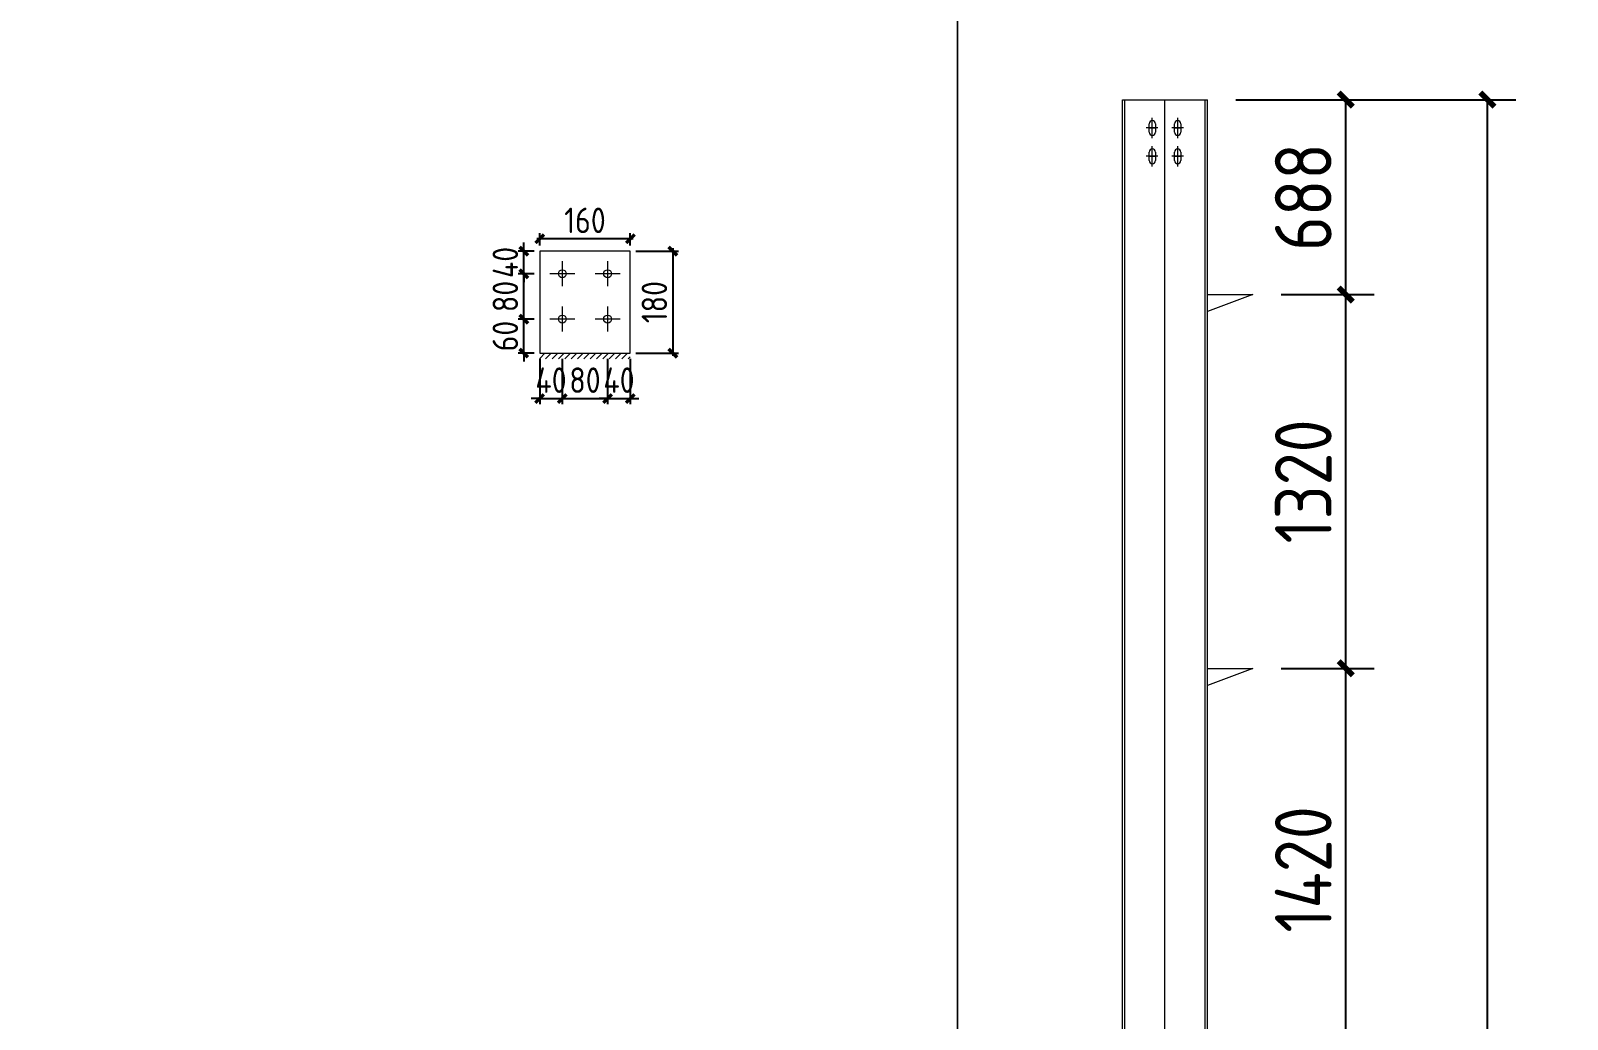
# Model space of a CAD drawing. Extents: x 485428 to 797698, y 56414 to 211814.
# Drawn here: x 690266 to 695691, y 118470 to 121961 of the extents above; entities that cross this region are included whole.
import ezdxf

# ---------------------------------------------------------------- set-up
doc = ezdxf.new("R2010")
doc.units = 0
doc.header["$LTSCALE"] = 1000
doc.header["$MEASUREMENT"] = 0
doc.styles.get("Standard").update_dxf_attribs({"font": 'gbenor.shx', "bigfont": 'gbcbig.shx'})
doc.dimstyles.get("Standard").update_dxf_attribs({"dimscale": 100, "dimtxt": 2, "dimasz": 0.4, "dimexe": 0.5, "dimexo": 1, "dimgap": 0.5, "dimtad": 1, "dimdec": 0, "dimzin": 0, "dimdsep": 46, "dimtxsty": 'Standard', "dimblk": 'ARCHTICK', "dimcen": 0.09, "dimadec": 0, "dimazin": 0, "dimtfac": 1, "dimtdec": 0, "dimtix": 1, "dimtmove": 2, "dimatfit": 3, "dimfxl": 1, "dimtolj": 1, "dimtzin": 0, "dimarcsym": 0})

# ---------------------------------------------------------------- blocks, each defined once
blk = doc.blocks.new('_ArchTick')
at = {"color": 0, "linetype": 'ByBlock', "const_width": 0.4}
blk.add_lwpolyline([(-0.5, -0.5), (0.5, 0.5)], dxfattribs=at)
blk = doc.blocks.new('*D956')
at = {"color": 3, "lineweight": -2}
for p, q in [((692063.1, 120802.5), (692063.1, 120641.9)), ((692143.1, 120802.5), (692143.1, 120641.9)), ((692063.1, 120661.9), (692033.1, 120661.9)), ((692063.1, 120661.9), (692143.1, 120661.9)), ((692143.1, 120661.9), (692173.1, 120661.9))]:
    blk.add_line(p, q, dxfattribs=at)
at = {"layer": 'Defpoints', "color": 0}
for p in [(692063.1, 120822.5), (692143.1, 120822.5), (692143.1, 120661.9)]:
    blk.add_point(p, dxfattribs=at)
at = {"color": 3, "lineweight": -2, "xscale": 30, "yscale": 30, "zscale": 30}
blk.add_blockref('_ArchTick', (692063.1, 120661.9), dxfattribs=at)
at = {"color": 3, "lineweight": -2, "xscale": 30, "yscale": 30, "zscale": 30, "rotation": 180}
blk.add_blockref('_ArchTick', (692143.1, 120661.9), dxfattribs=at)
at = {"color": 0, "lineweight": 15, "insert": (692103.1, 120726.9), "char_height": 90, "attachment_point": 5}
blk.add_mtext('\\A1;40', dxfattribs=at)
blk = doc.blocks.new('*D951')
at = {"color": 3, "lineweight": -2}
for p, q in [((692143.1, 120802.5), (692143.1, 120641.9)), ((692303.1, 120802.5), (692303.1, 120641.9)), ((692133.1, 120661.9), (692313.1, 120661.9))]:
    blk.add_line(p, q, dxfattribs=at)
at = {"layer": 'Defpoints', "color": 0}
for p in [(692143.1, 120822.5), (692303.1, 120822.5), (692303.1, 120661.9)]:
    blk.add_point(p, dxfattribs=at)
at = {"color": 3, "lineweight": -2, "xscale": 30, "yscale": 30, "zscale": 30, "rotation": 180}
blk.add_blockref('_ArchTick', (692143.1, 120661.9), dxfattribs=at)
at = {"color": 3, "lineweight": -2, "xscale": 30, "yscale": 30, "zscale": 30}
blk.add_blockref('_ArchTick', (692303.1, 120661.9), dxfattribs=at)
at = {"color": 0, "lineweight": 15, "insert": (692223.1, 120726.9), "char_height": 90, "attachment_point": 5}
blk.add_mtext('\\A1;80', dxfattribs=at)
blk = doc.blocks.new('*D952')
at = {"color": 3, "lineweight": -2}
for p, q in [((692303.1, 120802.5), (692303.1, 120641.9)), ((692383.1, 120802.5), (692383.1, 120641.9)), ((692303.1, 120661.9), (692273.1, 120661.9)), ((692303.1, 120661.9), (692383.1, 120661.9)), ((692383.1, 120661.9), (692413.1, 120661.9))]:
    blk.add_line(p, q, dxfattribs=at)
at = {"layer": 'Defpoints', "color": 0}
for p in [(692303.1, 120822.5), (692383.1, 120822.5), (692383.1, 120661.9)]:
    blk.add_point(p, dxfattribs=at)
at = {"color": 3, "lineweight": -2, "xscale": 30, "yscale": 30, "zscale": 30}
blk.add_blockref('_ArchTick', (692303.1, 120661.9), dxfattribs=at)
at = {"color": 3, "lineweight": -2, "xscale": 30, "yscale": 30, "zscale": 30, "rotation": 180}
blk.add_blockref('_ArchTick', (692383.1, 120661.9), dxfattribs=at)
at = {"color": 0, "lineweight": 15, "insert": (692343.1, 120726.9), "char_height": 90, "attachment_point": 5}
blk.add_mtext('\\A1;40', dxfattribs=at)
blk = doc.blocks.new('*D953')
at = {"color": 3, "lineweight": -2}
for p, q in [((692006.9, 120942.5), (692006.9, 120972.5)), ((692043.1, 120942.5), (691986.9, 120942.5)), ((692006.9, 120822.5), (692006.9, 120942.5)), ((692043.1, 120822.5), (691986.9, 120822.5)), ((692006.9, 120822.5), (692006.9, 120792.5))]:
    blk.add_line(p, q, dxfattribs=at)
at = {"layer": 'Defpoints', "color": 0}
for p in [(692006.9, 120942.5), (692063.1, 120942.5), (692063.1, 120822.5)]:
    blk.add_point(p, dxfattribs=at)
at = {"color": 3, "lineweight": -2, "xscale": 30, "yscale": 30, "zscale": 30}
for p, rotation in [((692006.9, 120942.5), 270), ((692006.9, 120822.5), 90)]:
    blk.add_blockref('_ArchTick', p, dxfattribs=dict(at, rotation=rotation))
at = {"color": 0, "lineweight": 15, "insert": (691941.9, 120882.5), "char_height": 90, "attachment_point": 5, "rotation": 90}
blk.add_mtext('\\A1;60', dxfattribs=at)
blk = doc.blocks.new('*D954')
at = {"color": 3, "lineweight": -2}
for p, q in [((692043.1, 121102.5), (691986.9, 121102.5)), ((692006.9, 120932.5), (692006.9, 121112.5)), ((692043.1, 120942.5), (691986.9, 120942.5))]:
    blk.add_line(p, q, dxfattribs=at)
at = {"layer": 'Defpoints', "color": 0}
for p in [(692006.9, 121102.5), (692063.1, 121102.5), (692063.1, 120942.5)]:
    blk.add_point(p, dxfattribs=at)
at = {"color": 3, "lineweight": -2, "xscale": 30, "yscale": 30, "zscale": 30}
for p, rotation in [((692006.9, 121102.5), 90), ((692006.9, 120942.5), 270)]:
    blk.add_blockref('_ArchTick', p, dxfattribs=dict(at, rotation=rotation))
at = {"color": 0, "lineweight": 15, "insert": (691941.9, 121022.5), "char_height": 90, "attachment_point": 5, "rotation": 90}
blk.add_mtext('\\A1;80', dxfattribs=at)
blk = doc.blocks.new('*D957')
at = {"color": 3, "lineweight": -2}
for p, q in [((692006.9, 121182.5), (692006.9, 121212.5)), ((692043.1, 121182.5), (691986.9, 121182.5)), ((692006.9, 121102.5), (692006.9, 121182.5)), ((692043.1, 121102.5), (691986.9, 121102.5)), ((692006.9, 121102.5), (692006.9, 121072.5))]:
    blk.add_line(p, q, dxfattribs=at)
at = {"layer": 'Defpoints', "color": 0}
for p in [(692006.9, 121182.5), (692063.1, 121182.5), (692063.1, 121102.5)]:
    blk.add_point(p, dxfattribs=at)
at = {"color": 3, "lineweight": -2, "xscale": 30, "yscale": 30, "zscale": 30}
for p, rotation in [((692006.9, 121182.5), 270), ((692006.9, 121102.5), 90)]:
    blk.add_blockref('_ArchTick', p, dxfattribs=dict(at, rotation=rotation))
at = {"color": 0, "lineweight": 15, "insert": (691941.9, 121142.5), "char_height": 90, "attachment_point": 5, "rotation": 90}
blk.add_mtext('\\A1;40', dxfattribs=at)
blk = doc.blocks.new('*D958')
at = {"color": 3, "lineweight": -2}
for p, q in [((692063.1, 121202.5), (692063.1, 121246.1)), ((692383.1, 121202.5), (692383.1, 121246.1)), ((692393.1, 121226.1), (692053.1, 121226.1))]:
    blk.add_line(p, q, dxfattribs=at)
at = {"layer": 'Defpoints', "color": 0}
for p in [(692063.1, 121226.1), (692063.1, 121182.5), (692383.1, 121182.5)]:
    blk.add_point(p, dxfattribs=at)
at = {"color": 3, "lineweight": -2, "xscale": 30, "yscale": 30, "zscale": 30, "rotation": 180}
blk.add_blockref('_ArchTick', (692063.1, 121226.1), dxfattribs=at)
at = {"color": 3, "lineweight": -2, "xscale": 30, "yscale": 30, "zscale": 30}
blk.add_blockref('_ArchTick', (692383.1, 121226.1), dxfattribs=at)
at = {"color": 0, "lineweight": 15, "insert": (692223.1, 121291.1), "char_height": 90, "attachment_point": 5}
blk.add_mtext('\\A1;160', dxfattribs=at)
blk = doc.blocks.new('*D955')
at = {"color": 3, "lineweight": -2}
for p, q in [((692533.1, 121192.5), (692533.1, 120812.5)), ((692403.1, 121182.5), (692553.1, 121182.5)), ((692403.1, 120822.5), (692553.1, 120822.5))]:
    blk.add_line(p, q, dxfattribs=at)
at = {"layer": 'Defpoints', "color": 0}
for p in [(692383.1, 121182.5), (692383.1, 120822.5), (692533.1, 120822.5)]:
    blk.add_point(p, dxfattribs=at)
at = {"color": 3, "lineweight": -2, "xscale": 30, "yscale": 30, "zscale": 30}
for p, rotation in [((692533.1, 121182.5), 90), ((692533.1, 120822.5), 270)]:
    blk.add_blockref('_ArchTick', p, dxfattribs=dict(at, rotation=rotation))
at = {"color": 0, "lineweight": 15, "insert": (692468.1, 121002.5), "char_height": 90, "attachment_point": 5, "rotation": 90}
blk.add_mtext('\\A1;180', dxfattribs=at)
blk = doc.blocks.new('*D1099')
at = {"color": 3, "lineweight": -2}
for p, q in [((694680.7, 119709.3), (695009.1, 119709.3)), ((694909.1, 118289.3), (694909.1, 119709.3)), ((694680.7, 118289.3), (695009.1, 118289.3))]:
    blk.add_line(p, q, dxfattribs=at)
at = {"layer": 'Defpoints', "color": 0}
for p in [(694580.7, 119709.3), (694909.1, 119709.3), (694580.7, 118289.3)]:
    blk.add_point(p, dxfattribs=at)
at = {"color": 3, "lineweight": -2, "xscale": 50, "yscale": 50, "zscale": 50}
for p, rotation in [((694909.1, 119709.3), 90), ((694909.1, 118289.3), 270)]:
    blk.add_blockref('_ArchTick', p, dxfattribs=dict(at, rotation=rotation))
at = {"color": 0, "lineweight": 15, "insert": (694759.1, 118999.3), "char_height": 200, "attachment_point": 5, "rotation": 90}
blk.add_mtext('\\A1;1420', dxfattribs=at)
blk = doc.blocks.new('*D1100')
at = {"color": 3, "lineweight": -2}
for p, q in [((694680.7, 121029.3), (695009.1, 121029.3)), ((694909.1, 119709.3), (694909.1, 121029.3)), ((694680.7, 119709.3), (695009.1, 119709.3))]:
    blk.add_line(p, q, dxfattribs=at)
at = {"layer": 'Defpoints', "color": 0}
for p in [(694580.7, 121029.3), (694909.1, 121029.3), (694580.7, 119709.3)]:
    blk.add_point(p, dxfattribs=at)
at = {"color": 3, "lineweight": -2, "xscale": 50, "yscale": 50, "zscale": 50}
for p, rotation in [((694909.1, 121029.3), 90), ((694909.1, 119709.3), 270)]:
    blk.add_blockref('_ArchTick', p, dxfattribs=dict(at, rotation=rotation))
at = {"color": 0, "lineweight": 15, "insert": (694759.1, 120369.3), "char_height": 200, "attachment_point": 5, "rotation": 90}
blk.add_mtext('\\A1;1320', dxfattribs=at)
blk = doc.blocks.new('*D1080')
at = {"color": 3, "lineweight": -2}
for p, q in [((694520.7, 121717.3), (695509.1, 121717.3)), ((695409.1, 111109.3), (695409.1, 121717.3)), ((694540.7, 111109.3), (695509.1, 111109.3))]:
    blk.add_line(p, q, dxfattribs=at)
at = {"layer": 'Defpoints', "color": 0}
for p in [(694420.7, 121717.3), (695409.1, 121717.3), (694440.7, 111109.3)]:
    blk.add_point(p, dxfattribs=at)
at = {"color": 3, "lineweight": -2, "xscale": 50, "yscale": 50, "zscale": 50}
for p, rotation in [((695409.1, 121717.3), 90), ((695409.1, 111109.3), 270)]:
    blk.add_blockref('_ArchTick', p, dxfattribs=dict(at, rotation=rotation))
at = {"color": 0, "lineweight": 15, "insert": (695259.1, 116413.3), "char_height": 200, "attachment_point": 5, "rotation": 90}
blk.add_mtext('\\A1;10608', dxfattribs=at)
blk = doc.blocks.new('*D3286')
at = {"color": 3, "lineweight": -2}
for p, q in [((694520.7, 121717.3), (695009.1, 121717.3)), ((694909.1, 121029.3), (694909.1, 121717.3)), ((694680.7, 121029.3), (695009.1, 121029.3))]:
    blk.add_line(p, q, dxfattribs=at)
at = {"layer": 'Defpoints', "color": 0}
for p in [(694420.7, 121717.3), (694909.1, 121717.3), (694580.7, 121029.3)]:
    blk.add_point(p, dxfattribs=at)
at = {"color": 3, "lineweight": -2, "xscale": 50, "yscale": 50, "zscale": 50}
for p, rotation in [((694909.1, 121717.3), 90), ((694909.1, 121029.3), 270)]:
    blk.add_blockref('_ArchTick', p, dxfattribs=dict(at, rotation=rotation))
at = {"color": 0, "lineweight": 15, "insert": (694759.1, 121373.3), "char_height": 200, "attachment_point": 5, "rotation": 90}
blk.add_mtext('\\A1;688', dxfattribs=at)

msp = doc.modelspace()

# ---------------------------------------------------------------- hatches: boundary and pattern name
at = {"lineweight": 15}
h = msp.add_hatch(dxfattribs=at)
h.set_pattern_fill('ANSI31', color=256, scale=10, style=0)
h.set_pattern_definition([(45, (209478.341, -74480.063), (-11.22532015, 11.22532015), [])])
h.paths.add_polyline_path([(692383.1, 120822.5), (692372.8, 120822.5), (692383.1, 120809.2)], flags=17)
h.paths.add_polyline_path([(692372.8, 120822.5), (692063.1, 120822.5), (692063.1, 120802.5), (692383.1, 120802.5), (692383.1, 120809.2)])

# ---------------------------------------------------------------- linework, layer by layer
for p, q in [((694120.7, 111129.3), (694120.7, 121717.3)), ((694120.7, 121717.3), (694420.7, 121717.3)), ((694128.7, 111129.3), (694128.7, 121717.3)), ((694412.7, 111129.3), (694412.7, 121717.3)), ((694420.7, 111129.3), (694420.7, 121717.3)), ((694214.7, 121617.3), (694214.7, 121632.3)), ((694225.7, 121581.3), (694225.7, 121653.3)), ((694236.7, 121632.3), (694236.7, 121602.3)), ((694304.7, 121617.3), (694304.7, 121632.3)), ((694315.7, 121581.3), (694315.7, 121653.3)), ((694326.7, 121632.3), (694326.7, 121602.3)), ((694245.7, 121617.3), (694204.7, 121617.3)), ((694214.7, 121617.3), (694236.7, 121617.3)), ((694236.7, 121617.3), (694214.7, 121617.3)), ((694214.7, 121602.3), (694214.7, 121617.3)), ((694335.7, 121617.3), (694294.7, 121617.3)), ((694304.7, 121617.3), (694326.7, 121617.3)), ((694326.7, 121617.3), (694304.7, 121617.3)), ((694304.7, 121602.3), (694304.7, 121617.3)), ((694245.7, 121517.3), (694204.7, 121517.3)), ((694214.7, 121517.3), (694214.7, 121532.3)), ((694214.7, 121517.3), (694236.7, 121517.3)), ((694236.7, 121517.3), (694214.7, 121517.3)), ((694214.7, 121502.3), (694214.7, 121517.3)), ((694225.7, 121481.3), (694225.7, 121553.3)), ((694236.7, 121532.3), (694236.7, 121502.3)), ((694335.7, 121517.3), (694294.7, 121517.3)), ((694304.7, 121517.3), (694304.7, 121532.3)), ((694304.7, 121517.3), (694326.7, 121517.3)), ((694326.7, 121517.3), (694304.7, 121517.3)), ((694304.7, 121502.3), (694304.7, 121517.3)), ((694315.7, 121481.3), (694315.7, 121553.3)), ((694326.7, 121532.3), (694326.7, 121502.3)), ((692063.1, 121182.5), (692063.1, 120822.5)), ((692383.1, 121182.5), (692063.1, 121182.5)), ((692143.1, 121146.5), (692143.1, 121058.5)), ((692303.1, 121146.5), (692303.1, 121058.5)), ((692383.1, 120822.5), (692383.1, 121182.5)), ((692187.1, 121102.5), (692099.1, 121102.5)), ((692347.1, 121102.5), (692259.1, 121102.5)), ((692143.1, 120986.5), (692143.1, 120898.5)), ((692303.1, 120986.5), (692303.1, 120898.5)), ((692187.1, 120942.5), (692099.1, 120942.5)), ((692347.1, 120942.5), (692259.1, 120942.5)), ((692063.1, 120822.5), (692383.1, 120822.5))]:
    msp.add_line(p, q, dxfattribs=at)
at = {"color": 1, "lineweight": 15}
msp.add_line((694270.7, 111129.3), (694270.7, 121717.3), dxfattribs=at)
at = {"color": 2, "lineweight": 15}
for p, q in [((694420.7, 121029.3), (694580.7, 121029.3)), ((694580.7, 121029.3), (694420.7, 120969.3)), ((694420.7, 121029.3), (694580.7, 121029.3)), ((694420.7, 119709.3), (694580.7, 119709.3)), ((694580.7, 119709.3), (694420.7, 119649.3))]:
    msp.add_line(p, q, dxfattribs=at)
at = {"lineweight": 15}
for points in [[(683038.1, 125414.2), (693538.1, 125414.2), (693538.1, 110564.2), (683038.1, 110564.2)], [(693538.1, 125414.2), (704038.1, 125414.2), (704038.1, 110564.2), (693538.1, 110564.2)]]:
    msp.add_lwpolyline(points, close=True, dxfattribs=at)
for centre in [(692143.1, 121102.5), (692303.1, 121102.5), (692143.1, 120942.5), (692303.1, 120942.5)]:
    msp.add_circle(centre, 14, dxfattribs=at)
for centre, start, end in [((694225.7, 121632.3), 0, 180), ((694315.7, 121632.3), 0, 180), ((694225.7, 121602.3), 180, 0), ((694315.7, 121602.3), 180, 0), ((694225.7, 121532.3), 0, 180), ((694315.7, 121532.3), 0, 180), ((694225.7, 121502.3), 180, 0), ((694315.7, 121502.3), 180, 0)]:
    msp.add_arc(centre, 11, start, end, dxfattribs=at)

# ---------------------------------------------------------------- dimensions: what is measured, and where the dimension line sits
for base, p1, p2, override, picture, middle in [((695409.1, 121717.3), (694440.7, 111109.3), (694420.7, 121717.3), {"dimtxt": 2, "dimasz": 0.5, "dimexe": 1, "dimexo": 1, "dimclrd": 3, "dimclre": 3}, '*D1080', (695259.1, 116413.3)), ((694909.1, 121717.3), (694580.7, 121029.3), (694420.7, 121717.3), {"dimtxt": 2, "dimasz": 0.5, "dimexe": 1, "dimexo": 1, "dimclrd": 3, "dimclre": 3}, '*D3286', (694759.1, 121373.3)), ((692006.9, 121182.5), (692063.1, 121102.5), (692063.1, 121182.5), {"dimtxt": 0.9, "dimasz": 0.3, "dimexe": 0.2, "dimexo": 0.2, "dimgap": 0.2, "dimlfac": 0.5, "dimdle": 0.1, "dimclrd": 3, "dimclre": 3}, '*D957', (691941.9, 121142.5)), ((692006.9, 121102.5), (692063.1, 120942.5), (692063.1, 121102.5), {"dimtxt": 0.9, "dimasz": 0.3, "dimexe": 0.2, "dimexo": 0.2, "dimgap": 0.2, "dimlfac": 0.5, "dimdle": 0.1, "dimclrd": 3, "dimclre": 3}, '*D954', (691941.9, 121022.5)), ((694909.1, 121029.3), (694580.7, 119709.3), (694580.7, 121029.3), {"dimtxt": 2, "dimasz": 0.5, "dimexe": 1, "dimexo": 1, "dimclrd": 3, "dimclre": 3}, '*D1100', (694759.1, 120369.3)), ((692006.9, 120942.5), (692063.1, 120822.5), (692063.1, 120942.5), {"dimtxt": 0.9, "dimasz": 0.3, "dimexe": 0.2, "dimexo": 0.2, "dimgap": 0.2, "dimlfac": 0.5, "dimdle": 0.1, "dimclrd": 3, "dimclre": 3}, '*D953', (691941.9, 120882.5)), ((694909.1, 119709.3), (694580.7, 118289.3), (694580.7, 119709.3), {"dimtxt": 2, "dimasz": 0.5, "dimexe": 1, "dimexo": 1, "dimclrd": 3, "dimclre": 3}, '*D1099', (694759.1, 118999.3))]:
    dim = msp.add_linear_dim(base=base, p1=p1, p2=p2, angle=90, dimstyle='Standard', override=override, dxfattribs=at)
    dim.commit()
    dim.dimension.update_dxf_attribs({"geometry": picture, "text_midpoint": middle})
for p2, distance, picture, middle in [((692063.1, 121182.5), -43.6, '*D958', (692223.1, 121291.1)), ((692383.1, 120822.5), 150, '*D955', (692468.1, 121002.5))]:
    dim = msp.add_aligned_dim(p1=(692383.1, 121182.5), p2=p2, distance=distance, dimstyle='Standard', override={"dimtxt": 0.9, "dimasz": 0.3, "dimexe": 0.2, "dimexo": 0.2, "dimgap": 0.2, "dimlfac": 0.5, "dimdle": 0.1, "dimclrd": 3, "dimclre": 3}, dxfattribs=at)
    dim.commit()
    dim.dimension.update_dxf_attribs({"geometry": picture, "text_midpoint": middle})
for base, p1, p2, picture, middle in [((692143.1, 120661.9), (692063.1, 120822.5), (692143.1, 120822.5), '*D956', (692103.1, 120726.9)), ((692303.1, 120661.9), (692143.1, 120822.5), (692303.1, 120822.5), '*D951', (692223.1, 120726.9)), ((692383.1, 120661.9), (692303.1, 120822.5), (692383.1, 120822.5), '*D952', (692343.1, 120726.9))]:
    dim = msp.add_linear_dim(base=base, p1=p1, p2=p2, dimstyle='Standard', override={"dimtxt": 0.9, "dimasz": 0.3, "dimexe": 0.2, "dimexo": 0.2, "dimgap": 0.2, "dimlfac": 0.5, "dimdle": 0.1, "dimclrd": 3, "dimclre": 3}, dxfattribs=at)
    dim.commit()
    dim.dimension.update_dxf_attribs({"geometry": picture, "text_midpoint": middle})

doc.saveas('drawing.dxf')
